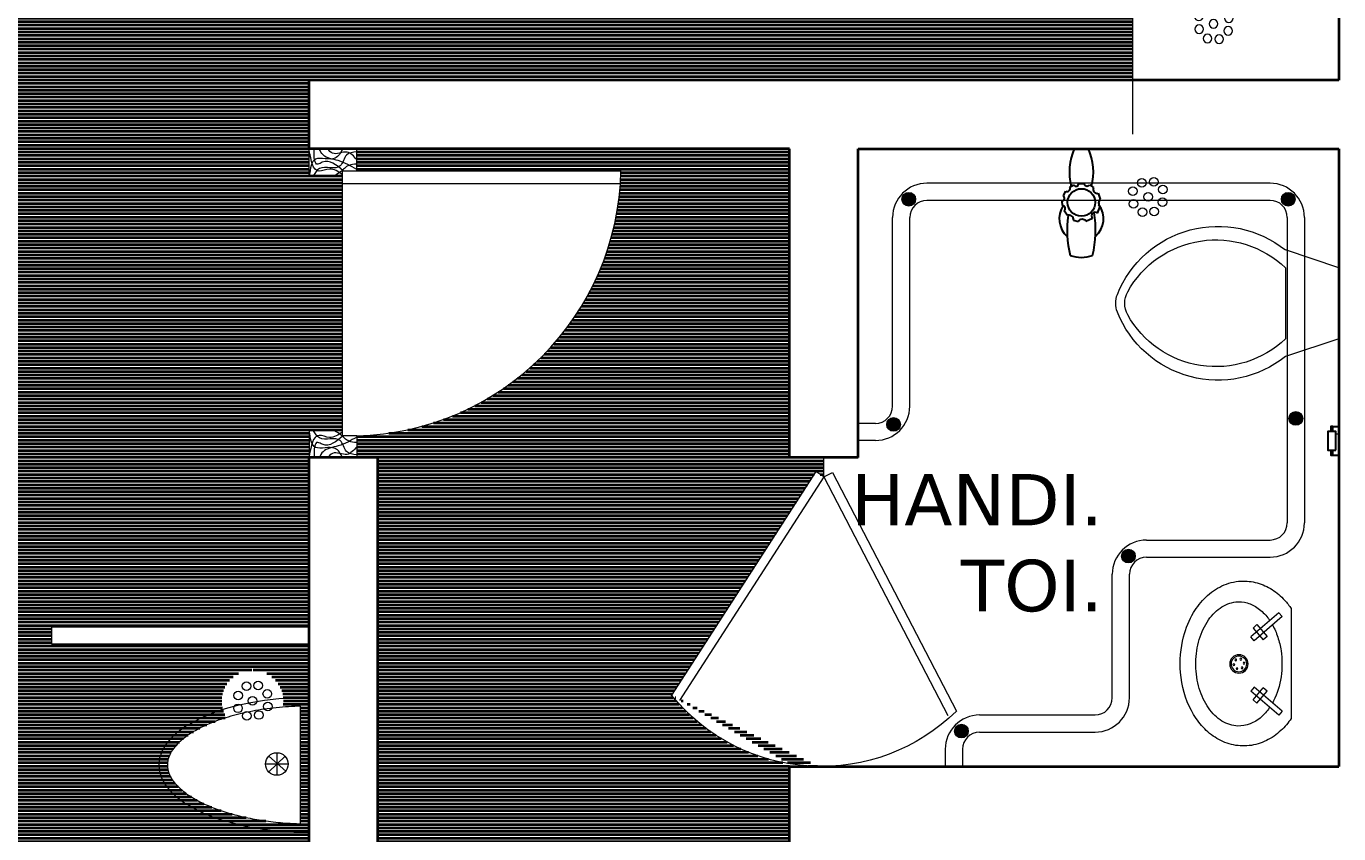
# Model space of a CAD drawing. Header units: millimetres. Extents: x -3092155 to 1661152, y -7085746 to -5505561.
# Drawn here: x -454438 to -450614, y -5521457 to -5519104 of the extents above; entities that cross this region are included whole.
import ezdxf

# ---------------------------------------------------------------- set-up
doc = ezdxf.new("R2010")
doc.units = ezdxf.units.MM
doc.header["$LTSCALE"] = 2
doc.header["$MEASUREMENT"] = 0
for name, color, linetype, lineweight in [('DOOR', 27, 'Continuous', 5), ('FIXTURE', 252, 'Continuous', 0), ('RAILING', 47, 'Continuous', 13), ('SILL', 74, 'Continuous', 20), ('tap', 97, 'Continuous', 25), ('TEXT', 7, 'Continuous', 13), ('WAll', 250, 'Continuous', 35)]:
    doc.layers.add(name, color=color, linetype=linetype, lineweight=lineweight)
doc.layers.add('Layer3', color=36, linetype='Continuous')
doc.layers.add('partation wall', color=7, linetype='Continuous', lineweight=20, true_color=0x525023)
doc.layers.add('ROAD', color=7, linetype='Continuous', lineweight=15, true_color=0x004a6a)
doc.styles.add('style2', font='')
doc.styles.get('style2').set_extended_font_data('Verdana')
pattern_1 = [(0, (0, 0), (0, 10), [])]

# ---------------------------------------------------------------- blocks, each defined once
blk = doc.blocks.new('14')
at = {"layer": 'FIXTURE', "ltscale": 15000}
for centre in [(-38.20844072954995, 36.0154674127698), (-56.98899096832612, 27.93758214637637), (-20.2151071971748, 27.0380796417594), (-64.68213853077668, 9.495943598449239), (-38.12322247237899, 9.495943598449236), (-12.13889834866859, 9.495943598449236), (-56.95706919417716, -7.848507821559906), (-38.20844072954996, -15.28902206820631), (-18.61901848972775, -8.359989639371632)]:
    blk.add_circle(centre, 6.965944811660197, dxfattribs=at)
blk = doc.blocks.new('uri')
at = {"layer": 'FIXTURE', "ltscale": 100}
for p, q in [((1256537.1307927, -5187074), (1256537.1307927, -5186680.5)), ((1256512.1307927, -5187048.670860922), (1256512.1307927, -5186705.829088659)), ((1256466.924981308, -5186851.771267757), (1256419.075018691, -5186897.228732243)), ((1256419.371995392, -5186851.462695507), (1256468.819999245, -5186895.050611645)), ((1256443, -5186841.5), (1256443, -5186907.5)), ((1256476, -5186874.5), (1256410, -5186874.5))]:
    blk.add_line(p, q, dxfattribs=at)
blk.add_circle((1256443, -5186874.5), 33, dxfattribs=at)
blk.add_ellipse((1256537.1307927, -5186877.25), major_axis=(438.1307926999871, 0), ratio=0.4490668158417386, start_param=1.570796326794896, end_param=4.712388980384689, dxfattribs=at)
blk.add_open_spline([(1256512.1307927, -5186705.829088659), (1256509.462153101, -5186705.899346447), (1256506.795076935, -5186705.980872679), (1256479.975900858, -5186706.914725764), (1256455.991932373, -5186708.681622096), (1256409.102708646, -5186714.005878061), (1256386.198023041, -5186717.563336078), (1256342.181324756, -5186726.341856135), (1256321.069873163, -5186731.563185358), (1256281.31122138, -5186743.471866334), (1256262.664729696, -5186750.159842574), (1256232.260891801, -5186763.09801419), (1256219.894129505, -5186769.112861536), (1256197.266261198, -5186781.679519107), (1256187.006121485, -5186788.231664661), (1256170.375013156, -5186800.477788843), (1256163.638129791, -5186806.12196245), (1256151.798513819, -5186817.463990069), (1256146.696875699, -5186823.160748863), (1256138.854606354, -5186833.473922943), (1256135.858309531, -5186838.1068847), (1256130.920994688, -5186847.224871634), (1256128.979053686, -5186851.708605828), (1256126.054501476, -5186860.516795905), (1256125.06976132, -5186864.841208931), (1256123.972146006, -5186873.405928587), (1256123.857725476, -5186877.648505372), (1256124.485584546, -5186886.179589845), (1256125.228819802, -5186890.470789989), (1256127.64288249, -5186899.199593076), (1256129.31593739, -5186903.637769016), (1256133.691382044, -5186912.675002077), (1256136.395070397, -5186917.272925477), (1256142.904475662, -5186926.57059756), (1256146.710279436, -5186931.269125482), (1256155.447312883, -5186940.676396798), (1256160.378143055, -5186945.384476802), (1256171.346839866, -5186954.716451919), (1256177.384308736, -5186959.340124576), (1256190.519562772, -5186968.418661296), (1256197.617081094, -5186972.873509474), (1256216.507194617, -5186983.653492039), (1256228.90347408, -5186989.831669117), (1256255.640543949, -5187001.46181963), (1256269.980843563, -5187006.914166129), (1256300.309873899, -5187016.946060051), (1256316.2983538, -5187021.525842434), (1256349.602049261, -5187029.700617626), (1256366.917082601, -5187033.29573578), (1256402.532542011, -5187039.418544433), (1256420.83279631, -5187041.94629586), (1256458.062845089, -5187045.878456199), (1256476.992462889, -5187047.282891889), (1256501.404067447, -5187048.342714779), (1256506.764269349, -5187048.529536768), (1256512.1307927, -5187048.670860922)], degree=3, knots=[1.629393126829684, 1.629393126829684, 1.629393126829684, 1.629393126829684, 1.648180838332605, 1.648180838332605, 1.818462084621, 1.818462084621, 1.988743330909393, 1.988743330909393, 2.159024577197786, 2.159024577197786, 2.329305823486181, 2.329305823486181, 2.461628538329683, 2.461628538329683, 2.593951253173184, 2.593951253173184, 2.703241405611338, 2.703241405611338, 2.812531558049494, 2.812531558049494, 2.903056276689524, 2.903056276689524, 2.993580995329555, 2.993580995329555, 3.084105713969587, 3.084105713969587, 3.174630432609618, 3.174630432609618, 3.26515515124965, 3.26515515124965, 3.355679869889681, 3.355679869889681, 3.446204588529713, 3.446204588529713, 3.536729307169743, 3.536729307169743, 3.627254025809773, 3.627254025809773, 3.717778744449806, 3.717778744449806, 3.808303463089838, 3.808303463089838, 3.942921364457892, 3.942921364457892, 4.077539265825948, 4.077539265825948, 4.212157167194007, 4.212157167194007, 4.34677506856206, 4.34677506856206, 4.481392969930118, 4.481392969930118, 4.616010871298175, 4.616010871298175, 4.653792164885234, 4.653792164885234, 4.653792164885234, 4.653792164885234], dxfattribs=at)
blk = doc.blocks.new('A$C3DC14F32')
at = {"layer": 'DOOR', "ltscale": 100}
for p, q in [((52.99949478264897, 114.9996921028942), (52.99949478264899, 756.7428243851377)), ((83.99949478264897, 79.99969210289419), (83.99949478264898, 755.4110343496443)), ((-0.0005052173510194, -0.000307897105813), (-0.0005052173510194, 114.9996921028942)), ((52.99949478264897, 114.9996921028942), (-0.0005052173510194, 114.9996921028942)), ((52.99949478264897, 79.99969210289419), (52.99949478264897, 114.9996921028942)), ((696.999494782649, 114.9996921028942), (696.999494782649, 79.99969210289419)), ((696.999494782649, 114.9996921028942), (749.999494782649, 114.9996921028942)), ((749.999494782649, 114.9996921028942), (749.999494782649, -0.000307897105813)), ((52.99949478264897, 79.99969210289419), (696.999494782649, 79.99969210289419)), ((64.99949478264897, -0.0003078980371356), (64.99949478264897, 79.99969210289419)), ((684.9994947826488, 79.99969210289419), (684.9994947826488, -0.0003078980371356)), ((64.99949478264897, -0.0003078980371356), (-0.0005052173510194, -0.000307897105813)), ((684.9994947826488, -0.0003078980371356), (749.9994947826491, -0.0003078980371356))]:
    blk.add_line(p, q, dxfattribs=at)
blk.add_arc((40.31417776597399, 100.008927482144), 656.8563987731303, 1.307716759455737, 88.89342584686472, dxfattribs=at)
for points in [[(49.99949478264897, 114.9996921028942), (28.5, 70), (14.5, 33.5), (-0.0005052173510194, 24)], [(26.49949478264898, 114.9996921028942), (8, 91.5), (10.5, 56), (-0.0005052173510194, 44.5)], [(7.000000000465661, 114.9996921028942), (15, 90.5), (41.5, 75), (48, 24.5), (64.99949478264897, 10)], [(37.00000000046565, 114.9996921028942), (40, 96), (56, 76), (64.99949478264897, 61)], [(742.9989895648323, 114.9996921028942), (734.998989565298, 90.5), (708.4989895652977, 75), (701.998989565298, 24.5), (684.9994947826488, 10)], [(712.9989895648323, 114.9996921028942), (709.998989565298, 96), (693.9989895652977, 76), (684.9994947826488, 61)], [(699.999494782649, 114.9996921028942), (721.4989895652977, 70), (735.498989565298, 33.5), (749.999494782649, 24)], [(723.499494782649, 114.9996921028942), (741.9989895652977, 91.5), (739.498989565298, 56), (749.999494782649, 44.5)], [(52.99949478264897, 82), (32.5, 31.5), (37, 21), (-0.0005052173510194, 12)], [(-0.0005052173510194, 81), (22.5, 62.5), (25, 15), (64.99949478264897, -0.0003078980371356)], [(62, 79.99969210289419), (49, 49), (54, 23.5), (4, -0.000307897105813)], [(749.999494782649, 81), (727.4989895652978, 62.5), (724.9989895652977, 15), (684.9994947826488, -0.0003078980371356)], [(687.9989895652977, 79.99969210289419), (700.9989895652977, 49), (695.9989895652977, 23.5), (745.9989895652977, -0.000307897105813)], [(696.999494782649, 82), (717.4989895652977, 31.5), (712.9989895652977, 21), (749.999494782649, 12)]]:
    blk.add_spline(points, degree=3, dxfattribs=at)
blk = doc.blocks.new('ryr')
at = {"layer": 'tap', "ltscale": 100}
for p, q in [((1982569.018644572, -4956357.754817451), (1982576.059878631, -4956352.883035951)), ((1982583.737675077, -4956350.44548549), (1982590.202268639, -4956350.139865152)), ((1982598.167661398, -4956351.876693387), (1982604.579008114, -4956355.304493397)), ((1982562.6397905, -4956366.830942098), (1982560.619417549, -4956373.748985207)), ((1982610.690104417, -4956361.283024868), (1982614.049456018, -4956367.114631121)), ((1982616.002023037, -4956374.114746697), (1982616.037314679, -4956381.777848398)), ((1982666.278792854, -4956367.768315107), (1982666.287072216, -4956388.375991837)), ((1982561.079463562, -4956384.703346794), (1982565.096674409, -4956394.370811427)), ((1982613.723516514, -4956389.770130052), (1982610.08629866, -4956395.641961147)), ((1982572.831709136, -4956401.424545053), (1982582.244357445, -4956405.415036406)), ((1982601.526662083, -4956402.744159232), (1982592.781080879, -4956405.710433228))]:
    blk.add_line(p, q, dxfattribs=at)
blk.add_circle((1982588.283364309, -4956378.074034302), 20, dxfattribs=at)
for centre, radius, start, end in [((1982564.445824714, -4956380.45154472), 34.64069505713051, 56.55277587514192, 138.7143302402152), ((1982579.446505095, -4956350.239695132), 4.296101661263567, 217.9728670969993, 357.2543869593875), ((1982594.646703805, -4956348.890665844), 4.616654942065941, 195.6991030066236, 319.6996369507292), ((1982556.196415525, -4956378.074034302), 48.00995838109209, 160.1952473060995, 199.8047526939004), ((1982547.685375614, -4956509.021082662), 151.7093994229934, 81.76230417884105, 103.9834318662461), ((1982556.944758322, -4956379.390149402), 6.732447841380619, 307.8898860605086, 56.91974426233791), ((1982563.234411473, -4956360.46920614), 6.389464648687468, 264.6601720458993, 25.13943216500143), ((1982608.779900129, -4956357.123019014), 4.577611728740137, 156.5926791675466, 294.6637864751611), ((1982615.41065981, -4956370.507321732), 3.655574557478431, 111.8614756836552, 279.3096630897456), ((1982633.110303181, -4956440.782698616), 80.1950678442886, 65.5624695641667, 105.3326518006847), ((1982568.619799926, -4956398.275333967), 5.259059769223807, 323.2148265677761, 132.0605413497072), ((1982633.110303181, -4956315.365369986), 80.1950678442886, 254.6673482038987, 294.4375304516508), ((1982616.778405089, -4956386.323464932), 4.605631841286484, 99.25969699666588, 228.4484114278765), ((1982547.685375614, -4956247.126985941), 151.7093994229934, 256.0165681337539, 279.8379305379639), ((1982564.443915571, -4956375.699608197), 34.64069505713051, 221.3317081846367, 306.2699323172791), ((1982587.381802387, -4956410.234905004), 7.044464055513258, 39.96174969293975, 136.8267596166059), ((1982588.283364309, -4956378.074034302), 28, 279.2436243042187, 279.2438643274891), ((1982607.803097933, -4956401.599361283), 6.379985056878329, 69.03030871157539, 190.3369005336596)]:
    blk.add_arc(centre, radius, start, end, dxfattribs=at)
blk = doc.blocks.new('A$C7E617290')
at = {"layer": 'DOOR', "ltscale": 0.1}
for p, q in [((342.8946042056196, 750.4069316708483), (342.8946042056196, 800.1712549729273)), ((320.6997916847468, 761.9130299300887), (-0.0018879845738411, 143.2920609340071)), ((342.8946042051539, 750.4069316699167), (22.1929245358333, 131.7859626733698)), ((342.8946042046882, 750.4069316703827), (716.8215018860063, 170.9839795115404)), ((363.9002756364643, 763.962807431817), (737.8271733187137, 184.539855272509))]:
    blk.add_line(p, q, dxfattribs=at)
at = {"layer": 'ROAD', "ltscale": 0.1}
for q in [(320.6997916833497, 761.9130299305542), (363.9002756359987, 763.9628074308857)]:
    blk.add_line((342.8946042042225, 750.4069316699167), q, dxfattribs=at)
at = {"layer": 'SILL', "ltscale": 0.1}
blk.add_arc((350.1537954197265, 499.4689949974417), 499.4707308533312, 225.4884156420335, 320.9110805028968, dxfattribs=at)
blk = doc.blocks.new('A$C7E2B4B46')
at = {"layer": 'RAILING', "ltscale": 0.1}
h = blk.add_hatch(color=256, dxfattribs=at)
h.set_gradient(color1=(245, 10, 245), color2=(225, 9, 225), one_color=1, tint=0.4600000083446503, name='CYLINDER')
h.paths.add_polyline_path([(166.5758582269773, -146.9669914124533, -1), (126.5758582269773, -146.9669914124533, -1)])
h = blk.add_hatch(color=256, dxfattribs=at)
h.set_gradient(color1=(245, 10, 245), color2=(225, 9, 225), one_color=1, tint=0.4600000083446503, name='CYLINDER')
h.paths.add_polyline_path([(1272.641875411384, -146.966991411522, -1), (1232.641875411384, -146.966991411522, -1)])
h = blk.add_hatch(color=256, dxfattribs=at)
h.set_gradient(color1=(245, 10, 245), color2=(225, 9, 225), one_color=1, tint=0.4600000083446503, name='CYLINDER')
h.paths.add_polyline_path([(122.6418754025362, -803.0330085903406, -1), (82.64187540253623, -803.0330085903406, -1)])
h = blk.add_hatch(color=256, dxfattribs=at)
h.set_gradient(color1=(245, 10, 245), color2=(225, 9, 225), one_color=1, tint=0.4600000083446503, name='CYLINDER')
h.paths.add_polyline_path([(1294.608866819413, -785.4669913798571, -1), (1254.608866819413, -785.4669913798571, -1)])
h = blk.add_hatch(color=256, dxfattribs=at)
h.set_gradient(color1=(245, 10, 245), color2=(225, 9, 225), one_color=1, tint=0.4600000083446503, name='CYLINDER')
h.paths.add_polyline_path([(766.5758582314011, -1186.966991413385, -1), (806.5758582314011, -1186.966991413385, -1)])
h = blk.add_hatch(color=256, dxfattribs=at)
h.set_gradient(color1=(245, 10, 245), color2=(225, 9, 225), one_color=1, tint=0.4600000083446503, name='CYLINDER')
h.paths.add_polyline_path([(319.9525426269975, -1696.966991409659, -1), (279.9525426269974, -1696.966991409659, -1)])
at = {"layer": 'RAILING'}
for p, q in [((1199.608866821974, -100), (199.6088668161537, -100.0000000018626)), ((1199.60886682244, -150), (199.6088668161537, -150.0000000018626)), ((99.60886681382543, -750.0000000009312), (99.60886681615378, -200.0000000018626)), ((149.6088668138254, -750.0000000018626), (149.6088668166194, -199.999792272225)), ((1249.60886682244, -200), (1249.608866818249, -1090.000000000931)), ((1299.608866822207, -200), (1299.608866818482, -1090.000000000931)), ((49.60886681382544, -800.0000000018626), (-0.3911331861745566, -800.0000000018626)), ((49.60886681382544, -850.0000000018626), (-0.3911331861745566, -850.0000000018626)), ((839.6088668201116, -1140.000000002794), (1199.608866818482, -1140.000000000931)), ((839.6088668203447, -1190.000000002794), (1199.608866818947, -1190.000000000931)), ((739.6088668205775, -1600.000000000931), (739.6088668205775, -1240.000000002794)), ((789.6088668205775, -1600.000000000931), (789.6088668205775, -1240.000000002794)), ((352.9846731747966, -1650.000000001863), (689.6088668205775, -1650.000000000931)), ((352.9849393407348, -1700.000000001862), (689.6088668205775, -1700.000000001862)), ((252.9855512164068, -1749.999999998137), (252.9855512164068, -1799.999999998137)), ((302.9855512164068, -1749.999999998137), (302.9855512164068, -1799.999999998137))]:
    blk.add_line(p, q, dxfattribs=at)
for centre in [(146.5758582269773, -146.9669914124533), (1252.641875411384, -146.966991411522), (102.6418754025362, -803.0330085903406), (1274.608866819413, -785.4669913798571), (786.5758582314011, -1186.966991413385), (299.9525426269975, -1696.966991409659)]:
    blk.add_circle(centre, 20, dxfattribs=at)
for centre, radius, start, end in [((199.6088668161537, -200.0000000018626), 100, 90, 180), ((1199.608866822207, -200), 100, 0, 90), ((199.6088668161537, -200.0000000018626), 50, 90, 180), ((1199.60886682244, -200), 50, 0, 90), ((49.60886681382544, -750.0000000018626), 50, 270, 0), ((49.60886681382544, -750.0000000018626), 100, 270, 0), ((1199.608866818482, -1090.000000000931), 100, 270, 0), ((1199.608866818249, -1090.000000000931), 50, 270, 0), ((839.6088668205775, -1240.000000002794), 100, 90, 180), ((839.6088668205775, -1240.000000002794), 50, 90, 180), ((689.6088668205775, -1600.000000000931), 50, 270, 0), ((689.6088668205775, -1600.000000000931), 100, 270, 0), ((352.9855512164068, -1749.999999998137), 100, 90, 180), ((352.9855512164068, -1749.999999998137), 50, 90, 180)]:
    blk.add_arc(centre, radius, start, end, dxfattribs=at)
blk = doc.blocks.new('A$C04A64DAF')
at = {"layer": 'FIXTURE', "ltscale": 200}
for p, q in [((-460.5319485655054, 211.8360090740025), (-460.5319485655054, -211.8360090740025)), ((-425.766160367988, 180.9671429488808), (-412.5776366544887, 196.229942869395)), ((-425.766160367988, 180.9671429488808), (-317.9572460697964, 87.8098958618939)), ((-412.5776366544887, 196.229942869395), (-304.7687223581597, 103.0726957712322)), ((-328.3186448877677, 150.0810386016965), (-367.8842160506174, 104.2926388531923)), ((-367.8842160506174, 104.2926388531923), (-352.6214161301032, 91.104115139693)), ((-313.0558449951932, 136.8925148900598), (-352.6214161301032, 91.104115139693)), ((-328.3186448877677, 150.0810386016965), (-313.0558449951932, 136.8925148900598)), ((-317.9572460697964, 87.8098958618939), (-304.7687223581597, 103.0726957712322)), ((-425.766160367988, -184.0171948280185), (-317.9572460697964, -90.85994772985576)), ((-367.8842160506174, -107.3426907323301), (-352.6214161301032, -94.15416701883078)), ((-313.0558449951932, -139.9425667691976), (-352.6214161301032, -94.15416701883078)), ((-317.9572460697964, -90.85994772985576), (-304.7687223581597, -106.12274765037)), ((-412.5776366544887, -199.2799947373569), (-304.7687223581597, -106.12274765037)), ((-328.3186448877677, -153.1310904808342), (-367.8842160506174, -107.3426907323301)), ((-328.3186448877677, -153.1310904808342), (-313.0558449951932, -139.9425667691976)), ((-425.766160367988, -184.0171948280185), (-412.5776366544887, -199.2799947373569))]:
    blk.add_line(p, q, dxfattribs=at)
for centre, radius in [((-258.6039053900167, -1.525025933980941), 35.30016000000001), ((-258.6039053900167, -1.525025933980941), 30.25728000000001), ((-278.0664160763845, 1.265254357829689), 3.379842646712931), ((-265.9187070978806, 16.72514288127422), 3.379842646712931), ((-246.4561964357272, 13.93486258946359), 3.379842646712931), ((-270.7516143424436, -16.98491446860134), 3.379842646712931), ((-251.2891036560759, -19.77519476041198), 3.379842646712931), ((-239.1413947017863, -4.315306223928928), 3.379842646712931)]:
    blk.add_circle(centre, radius, dxfattribs=at)
for points, knots in [([(-460.5319485655054, -211.8360090721398), (-448.9494688538834, -228.884865347296), (-435.7212605522944, -244.5974247958511), (-404.0515615520998, -274.2143144495785), (-385.1149074947461, -287.5987104084343), (-343.7765635894611, -307.7558858655393), (-321.356839270331, -314.4728584121913), (-275.3930923389271, -319.5993178077042), (-251.9259969489649, -317.9728200696409), (-207.1407153317705, -306.7806122433394), (-185.8648508666083, -297.2785199470818), (-147.2540309419855, -272.3745317421854), (-129.8836887432262, -257.0056834183633), (-99.39202395733444, -222.1667391415685), (-86.24758570734413, -202.6888385806233), (-51.88750106748194, -137.6044459193945), (-37.97444161679596, -87.03409549035132), (-29.73577788937837, 11.30215813219547), (-33.60477533470839, 58.83110884204507), (-53.75147297885269, 136.5859176348894), (-66.53461213689296, 168.1135254465043), (-96.75216129701583, 218.7508922964334), (-112.5730872014537, 239.0827658120543), (-149.2621174929663, 274.1363832429051), (-170.181348814629, 288.8569867312908), (-216.1359223658219, 310.1401520427316), (-241.1911705275997, 316.609092220664), (-287.7506965724752, 319.0814359635115), (-309.0616075759754, 316.6765230745077), (-349.71547192242, 305.356741309166), (-369.0366834392771, 296.4851198438555), (-404.4090592777356, 273.7988841999322), (-420.4833257282152, 260.0056871380657), (-444.1157788289711, 234.2805654518306), (-452.6992982169613, 223.3652958292514), (-460.5319485655054, 211.8360090740025)], [2.343403678038542, 2.343403678038542, 2.343403678038542, 2.343403678038542, 2.563954544575576, 2.563954544575576, 2.813983841499735, 2.813983841499735, 3.064013138423895, 3.064013138423895, 3.314042435348054, 3.314042435348054, 3.564071732272214, 3.564071732272214, 3.814101029196373, 3.814101029196373, 4.064130326120534, 4.064130326120534, 4.592757119412946, 4.592757119412946, 5.068313435529031, 5.068313435529031, 5.420466271563587, 5.420466271563587, 5.695708282082603, 5.695708282082603, 5.970950292601618, 5.970950292601618, 6.246192303120633, 6.246192303120633, 6.474870465049078, 6.474870465049078, 6.703548626977522, 6.703548626977522, 6.932226788905967, 6.932226788905967, 7.081374282730835, 7.081374282730835, 7.081374282730835, 7.081374282730835]), ([(-375.8869515853003, -171.4232152365148), (-366.6750267902389, -184.6450826954096), (-356.3837798079476, -196.3044382091611), (-331.6909925593063, -218.0892817303538), (-316.7766703469679, -227.2934358157217), (-286.1076788930223, -239.1081314384937), (-270.0210343664512, -241.8301489334553), (-233.3445548163727, -240.4324482791126), (-212.4813020071015, -233.8669795226306), (-173.910497858189, -210.0185220893473), (-156.1338314330205, -192.7280159480869), (-126.2640845524147, -149.7605303991586), (-114.1925167283043, -124.1276299525052), (-97.49901069607586, -68.12151208519936), (-92.89312339480966, -37.84399176761508), (-91.87957170512527, 23.10360987484455), (-95.42448917683217, 53.70406027138233), (-110.21797864791, 110.7734551746398), (-121.4342548800632, 137.2895000260323), (-149.7956005921587, 182.2434469033033), (-167.0266669718548, 200.8115583527833), (-204.7494851658121, 227.3293884880841), (-225.3702932139859, 235.3464858941734), (-261.0674576396123, 239.1930093951523), (-276.2173697194084, 237.8868522159755), (-305.5641655223444, 229.4896468892694), (-319.9457808202132, 222.3632724341005), (-346.7881172364578, 202.8597523085773), (-359.3436472741887, 190.4091494865715), (-372.8553262716159, 172.6757339779287), (-375.1405247887597, 169.4990828931331), (-377.3623598208651, 166.2286479454487)], [2.35598536579047, 2.35598536579047, 2.35598536579047, 2.35598536579047, 2.590166380904917, 2.590166380904917, 2.87927577223176, 2.87927577223176, 3.168385163558603, 3.168385163558603, 3.548321705753133, 3.548321705753133, 3.928258247947663, 3.928258247947663, 4.308194790142194, 4.308194790142194, 4.688131332336723, 4.688131332336723, 5.068067874531253, 5.068067874531253, 5.448004416725784, 5.448004416725784, 5.827940958920312, 5.827940958920312, 6.207877501114843, 6.207877501114843, 6.479980230269067, 6.479980230269067, 6.752082959423291, 6.752082959423291, 7.024185688577513, 7.024185688577513, 7.081374282730835, 7.081374282730835, 7.081374282730835, 7.081374282730835]), ([(-387.9655827051029, 149.0472005531191), (-396.0551729043946, 134.6010560654103), (-402.9910930832849, 118.7620314061641), (-414.1238955436274, 85.2674552667886), (-418.3309456286951, 67.5478286985308), (-426.0768619431182, 16.21232972852886), (-426.1187672158703, -18.43305854313075), (-416.2698291828855, -84.79625846445562), (-406.405096472241, -116.4032563269138), (-391.0098124695942, -146.5358686652034), (-389.5086897378787, -149.3416187018156), (-387.9655827051029, -152.0972524173558)], [0.8939572373925269, 0.8939572373925269, 0.8939572373925269, 0.8939572373925269, 1.125800864461496, 1.125800864461496, 1.357644491530466, 1.357644491530466, 1.78052763988947, 1.78052763988947, 2.203410788248473, 2.203410788248473, 2.247635416197266, 2.247635416197266, 2.247635416197266, 2.247635416197266])]:
    blk.add_open_spline(points, degree=3, knots=knots, dxfattribs=at)
blk = doc.blocks.new('A$C74827424')
at = {"layer": 'Layer3'}
for p, q in [((0, 0.4020045388460858), (0, 1.095959377504186)), ((2.923084642738103, 0.4020045388460858), (2.923084642738103, 1.095959377504186))]:
    blk.add_line(p, q, dxfattribs=at)
for points in [[(0.5127460059302394, 0.2965333125903271), (0, 0.2965333125903271), (0, 0.5074757651018444), (0.5127460059302394, 0.5074757651018444)], [(2.40942830214044, 0.5074757651018444), (2.923084642738103, 0.5074757651018444), (2.923084642738103, 0.2965333125903271), (2.40942830214044, 0.2965333125903271)]]:
    blk.add_lwpolyline(points, dxfattribs=at)
blk.add_lwpolyline([(0.5127460059302394, 0.8087159556744155), (2.40942830214044, 0.8087159556744155), (2.40942830214044, 0), (0.5127460059302394, 0)], close=True, dxfattribs=at)
blk = doc.blocks.new('A$C7AA60F0C')
at = {"layer": 'FIXTURE', "ltscale": 100}
for p, q in [((402.5341978829819, 285.1434079566971), (246.9926524024923, 336.990589783527)), ((246.9926524024923, 285.1434079566971), (246.9926524024923, 77.75468066427857)), ((402.5341978829819, 285.1434079566971), (402.5341978829819, 77.75468066427857)), ((402.5341978829819, 77.75468066427857), (246.9926524024923, 25.90749883744866)), ((394.2912111144979, -198.7844658037647), (402.5341978829819, -198.7844658037647))]:
    blk.add_line(p, q, dxfattribs=at)
at = {"layer": 'FIXTURE', "ltscale": 100, "extrusion": (0, 0, -1)}
for centre, major_axis, ratio, start_param, end_param in [((50.47961367783137, 90.2109677279368), (223.0674869543888, -223.067486954389), 0.9999999999999294, 2.735616402045641, 4.599478506228069), ((44.33793662604876, 72.57279665116221), (207.6724455142747, -207.6724455142747), 0.9999999999999408, 2.862371336515054, 4.688514484834191), ((-178.3362244504969, 181.4495819890871), (48.88199315997594, -48.88199315997594), 0.9999999999993436, 1.976769601960749, 2.735616402046388), ((50.47900049504825, 272.6887410664931), (223.0672269008382, 223.0672269008381), 0.999999999999679, 1.683703590402687, 3.547565928755599), ((44.33733193692751, 290.3270264798775), (207.6723155693679, -207.6723155693679), 0.9999999999999388, 0.0238713122327279, 1.850013566352764)]:
    blk.add_ellipse(centre, major_axis=major_axis, ratio=ratio, start_param=start_param, end_param=end_param, dxfattribs=at)
at = {"layer": 'FIXTURE', "ltscale": 100, "extrusion": (0, 0, -0.9999999999999999)}
blk.add_ellipse((-152.0664086777251, 181.4495556959882), major_axis=(48.88199315994119, 48.88199315994117), ratio=0.9999999999991935, start_param=3.420809893147452, end_param=4.433167663309546, dxfattribs=at)
at = {"layer": 'FIXTURE', "ltscale": 100, "xscale": -28.69686868808184, "yscale": 28.69686868808184, "zscale": 28.69686868808184, "rotation": 270}
blk.add_blockref('A$C74827424', (371.0835955303628, -261.6333825876936), dxfattribs=at)

msp = doc.modelspace()

# ---------------------------------------------------------------- hatches: boundary and pattern name
at = {"layer": 'WAll', "ltscale": 100, "true_color": 0xf8dfe3, "transparency": 33554585}
h = msp.add_hatch(dxfattribs=at)
h.set_pattern_fill('_USER', color=254, scale=10, pattern_type=0)
h.set_pattern_definition(pattern_1)
edge = h.paths.add_edge_path()
edge.add_line((-451213.5517547432, -5516392.470328278), (-451888.551754746, -5516392.470328277))
edge.add_line((-451888.551754746, -5516392.470328277), (-452538.5517547451, -5516392.470328277))
edge.add_line((-452538.5517547451, -5516392.470328277), (-452538.5517547451, -5515408.241675545))
edge.add_ellipse((-452592.2759745941, -5514809.440035895), major_axis=(-214.5024075598388, 561.305066925244), ratio=0.9999999999994932, start_angle=164.5469100074686, end_angle=243.1844902907699, ccw=False)
edge.add_line((-452538.5319437776, -5515408.238048099), (-452534.5654156642, -5514811.219876856))
edge.add_line((-452534.5654156642, -5514811.219876856), (-452538.551754746, -5514811.219876856))
edge.add_line((-452538.551754746, -5514811.219876856), (-453438.551754746, -5514811.219876856))
edge.add_line((-453438.551754746, -5514811.219876856), (-454038.5517547451, -5514811.219876852))
edge.add_line((-454038.5517547451, -5514811.219876852), (-455113.5517547511, -5514811.219876857))
edge.add_line((-455113.5517547511, -5514811.219876857), (-455263.5517547511, -5514811.219876857))
edge.add_line((-455263.5517547511, -5514811.219876857), (-455263.5517547511, -5515467.469989684))
edge.add_line((-455263.5517547511, -5515467.469989684), (-455262.8307561762, -5515467.469996019))
edge.add_spline(control_points=[(-455270.0323740368, -5515502.161431476), (-455267.2238823939, -5515493.321050787), (-455265.3845413607, -5515482.395772873), (-455263.5452003276, -5515471.47049496)], knot_values=[90.3184511734665, 90.3184511734665, 90.3184511734665, 90.3184511734665, 114.8480644490307, 114.8480644490307, 114.8480644490307, 114.8480644490307], degree=3, periodic=0)
edge.add_line((-455263.5452003266, -5515471.470494955), (-455263.5457362741, -5515532.469989739))
edge.add_line((-455263.5457362741, -5515532.469989739), (-455343.5457362719, -5515532.469286852))
edge.add_line((-455343.5457362719, -5515532.469286852), (-455343.5511836522, -5516152.469286828))
edge.add_line((-455343.5511836522, -5516152.469286828), (-455263.5511836543, -5516152.469989716))
edge.add_line((-455263.5511836543, -5516152.469989716), (-455263.5517547516, -5516217.469989713))
edge.add_line((-455263.5517547516, -5516217.469989713), (-455263.5517547523, -5516417.469989711))
edge.add_line((-455263.5517547523, -5516417.469989711), (-455263.5511836534, -5516482.469989712))
edge.add_line((-455263.5511836534, -5516482.469989712), (-455343.5511836513, -5516482.4706926))
edge.add_line((-455343.5511836513, -5516482.4706926), (-455343.545736271, -5517102.470692577))
edge.add_line((-455343.545736271, -5517102.470692577), (-455263.5457362732, -5517102.469989689))
edge.add_line((-455263.5457362732, -5517102.469989689), (-455263.5451651769, -5517167.469989686))
edge.add_line((-455263.5451651769, -5517167.469989686), (-455263.5517547511, -5518479.970215395))
edge.add_line((-455263.5517547511, -5518479.970215395), (-455262.8307561744, -5518479.97022173))
edge.add_spline(control_points=[(-455270.0323740349, -5518514.661657186), (-455267.223882392, -5518505.821276499), (-455265.3845413589, -5518494.895998584), (-455263.5452003257, -5518483.97072067)], knot_values=[90.3184511734665, 90.3184511734665, 90.3184511734665, 90.3184511734665, 114.8480644490307, 114.8480644490307, 114.8480644490307, 114.8480644490307], degree=3, periodic=0)
edge.add_line((-455263.5452003247, -5518483.970720666), (-455263.5457362722, -5518544.97021545))
edge.add_line((-455263.5457362722, -5518544.97021545), (-455343.5457362701, -5518544.969512562))
edge.add_line((-455343.5457362701, -5518544.969512562), (-455343.5511836503, -5519164.969512539))
edge.add_line((-455343.5511836503, -5519164.969512539), (-455263.5511836525, -5519164.970215427))
edge.add_line((-455263.5511836525, -5519164.970215427), (-455263.5517547497, -5519229.970215424))
edge.add_line((-455263.5517547497, -5519229.970215424), (-455263.5517547511, -5519429.970215419))
edge.add_line((-455263.5517547511, -5519429.970215419), (-455263.5511836525, -5519494.97021542))
edge.add_line((-455263.5511836525, -5519494.97021542), (-455343.5511836503, -5519494.970918308))
edge.add_line((-455343.5511836503, -5519494.970918308), (-455343.5457362701, -5520114.970918285))
edge.add_line((-455343.5457362701, -5520114.970918285), (-455263.5457362722, -5520114.970215397))
edge.add_line((-455263.5457362722, -5520114.970215397), (-455263.5451651759, -5520179.970215394))
edge.add_line((-455263.5451651759, -5520179.970215394), (-455263.5517547511, -5520936.220328277))
edge.add_line((-455263.5517547511, -5520936.220328277), (-456613.5517547523, -5520936.220328277))
edge.add_line((-456613.5517547523, -5520936.220328277), (-456613.5517547523, -5521136.220328277))
edge.add_line((-456613.5517547523, -5521136.220328277), (-456613.5517547523, -5521573.670328274))
edge.add_line((-456613.5517547523, -5521573.670328274), (-455938.5517547483, -5521573.670328274))
edge.add_line((-455938.5517547483, -5521573.670328274), (-455938.5517547483, -5521623.670328274))
edge.add_line((-455938.5517547483, -5521623.670328274), (-456613.5517547523, -5521623.670328274))
edge.add_line((-456613.5517547523, -5521623.670328274), (-456613.5517547523, -5521752.605965219))
edge.add_ellipse((-456613.5517547402, -5521949.355965219), major_axis=(438.130792699987, 8.515083419788391e-11), ratio=0.4490668158417386, start_angle=269.999999999995, end_angle=449.999999999995, ccw=False)
edge.add_line((-456613.5517547523, -5522146.10596522), (-456613.5517547523, -5522323.670328273))
edge.add_line((-456613.5517547523, -5522323.670328273), (-455938.5517547483, -5522323.670328273))
edge.add_line((-455938.5517547483, -5522323.670328273), (-455938.5517547483, -5522373.670328273))
edge.add_line((-455938.5517547483, -5522373.670328273), (-456613.5517547523, -5522373.670328273))
edge.add_line((-456613.5517547523, -5522373.670328273), (-456613.5517547523, -5522606.384058201))
edge.add_ellipse((-456613.5517547409, -5522803.134058201), major_axis=(-438.130792699987, 8.515083419788391e-11), ratio=0.4490668158417386, start_angle=90.00000000000489, end_angle=270.000000000005, ccw=False)
edge.add_line((-456613.5517547523, -5522999.884058201), (-456613.5517547523, -5523073.670328275))
edge.add_line((-456613.5517547523, -5523073.670328275), (-455938.5517547483, -5523073.670328275))
edge.add_line((-455938.5517547483, -5523073.670328275), (-455938.5517547483, -5523123.670328274))
edge.add_line((-455938.5517547483, -5523123.670328274), (-456613.5517547523, -5523123.670328274))
edge.add_line((-456613.5517547523, -5523123.670328274), (-456613.5517547523, -5523174.419627686))
edge.add_ellipse((-456604.0607911001, -5523371.542511092), major_axis=(-438.130792699987, 8.515083419788391e-11), ratio=0.4490668158417386, start_angle=90.00000000000497, end_angle=270.000000000005)
edge.add_line((-456613.9400910932, -5523568.680651555), (-456613.9400910932, -5523761.218916334))
edge.add_line((-456613.9400910932, -5523761.218916334), (-453613.5517547474, -5523761.218916331))
edge.add_line((-453613.5517547474, -5523761.218916331), (-453613.5517043913, -5523637.282243518))
edge.add_ellipse((-453613.5517547433, -5523440.53224154), major_axis=(-438.130792699987, 8.515083419788391e-11), ratio=0.4490668158417386, start_angle=-89.99999999999501, end_angle=90.00000000000497)
edge.add_line((-453613.5515445101, -5523243.78223328), (-453613.5515084253, -5523154.970328272))
edge.add_line((-453613.5515084253, -5523154.970328272), (-454363.551754746, -5523154.970328272))
edge.add_line((-454363.551754746, -5523154.970328272), (-454363.5517547474, -5523104.970328273))
edge.add_line((-454363.5517547474, -5523104.970328273), (-453613.55148811, -5523104.970328273))
edge.add_line((-453613.55148811, -5523104.970328273), (-453613.55141872, -5522934.18732882))
edge.add_ellipse((-453613.551754744, -5522737.437315619), major_axis=(438.130792699987, 8.515083419788391e-11), ratio=0.4490668158417386, start_angle=89.999999999995, end_angle=269.999999999995, ccw=False)
edge.add_line((-453613.5512588388, -5522540.687296135), (-453613.5512036962, -5522404.970328274))
edge.add_line((-453613.5512036962, -5522404.970328274), (-454363.551754746, -5522404.970328274))
edge.add_line((-454363.551754746, -5522404.970328274), (-454363.551754746, -5522354.970328274))
edge.add_line((-454363.551754746, -5522354.970328274), (-453613.5511833809, -5522354.970328274))
edge.add_line((-453613.5511833809, -5522354.970328274), (-453613.5510985182, -5522146.105991001))
edge.add_ellipse((-453613.5517547433, -5521949.355965219), major_axis=(-438.130792699987, 8.515083419788391e-11), ratio=0.4490668158417386, start_angle=-89.99999999999501, end_angle=90.00000000000497)
edge.add_line((-453613.5509386371, -5521752.605933156), (-453613.5508989671, -5521654.970328272))
edge.add_line((-453613.5508989671, -5521654.970328272), (-454363.551754746, -5521654.970328272))
edge.add_line((-454363.551754746, -5521654.970328272), (-454363.551754746, -5521604.970328272))
edge.add_line((-454363.551754746, -5521604.970328272), (-453613.5508786519, -5521604.970328272))
edge.add_line((-453613.5508786519, -5521604.970328272), (-453613.5505942381, -5520904.970328273))
edge.add_line((-453613.5505942381, -5520904.970328273), (-454363.551754746, -5520904.970328273))
edge.add_line((-454363.551754746, -5520904.970328273), (-454363.551754746, -5520854.970328273))
edge.add_line((-454363.551754746, -5520854.970328273), (-453613.5505739228, -5520854.970328273))
edge.add_line((-453613.5505739228, -5520854.970328273), (-453613.5503722275, -5520358.557293562))
edge.add_spline(control_points=[(-453605.3838760343, -5520319.589805946), (-453608.7540660057, -5520330.198262772), (-453610.9612752454, -5520343.308596268), (-453613.1684844851, -5520356.418929765)], knot_values=[90.31845117357966, 90.31845117357966, 90.31845117357966, 90.31845117357966, 114.8480644490307, 114.8480644490307, 114.8480644490307, 114.8480644490307], degree=3, periodic=0)
edge.add_line((-453613.1684844862, -5520356.418929771), (-453613.1678413493, -5520283.219536032))
edge.add_line((-453613.1678413493, -5520283.219536032), (-453517.1678413555, -5520283.220379497))
edge.add_line((-453517.1678413555, -5520283.220379497), (-453517.1613044993, -5519539.220379554))
edge.add_line((-453517.1613044993, -5519539.220379554), (-453613.161304493, -5519539.219536088))
edge.add_line((-453613.161304493, -5519539.219536088), (-453613.1606191763, -5519461.219536094))
edge.add_line((-453613.1606191763, -5519461.219536094), (-453614.0179086343, -5519461.219536094))
edge.add_spline(control_points=[(-453613.1606613549, -5519466.020142355), (-453610.9536824928, -5519479.130514636), (-453608.7467036308, -5519492.240886916), (-453605.3767000738, -5519502.849402962)], knot_values=[90.31845117338801, 90.31845117338801, 90.31845117338801, 90.31845117338801, 114.8480644490307, 114.8480644490307, 114.8480644490307, 114.8480644490307], degree=3, periodic=0)
edge.add_line((-453613.551754746, -5519463.830009558), (-453613.5517547474, -5519261.219536096))
edge.add_line((-453613.5517547474, -5519261.219536096), (-451213.551754745, -5519261.219536097))
edge.add_line((-451213.551754745, -5519261.219536097), (-451213.5517547432, -5516392.470328278))
edge = h.paths.add_edge_path(flags=16)
edge.add_arc((-453778.5466104671, -5521069.969386831), 90, -11.731870557288573, 0, ccw=False)
edge.add_spline(control_points=[(-453690.4267231137, -5521088.26926259), (-453675.9208026839, -5521087.076476623), (-453661.2682287418, -5521086.220419096), (-453643.8874705089, -5521085.615215019), (-453641.2203943431, -5521085.533688787), (-453638.551754744, -5521085.463431)], knot_values=[1.629393126829684, 1.629393126829684, 1.629393126829684, 1.629393126829684, 1.733135721077058, 1.733135721077058, 1.751923432579979, 1.751923432579979, 1.751923432579979, 1.751923432579979], degree=3, periodic=0)
edge.add_line((-453638.551754744, -5521085.463431), (-453638.551754744, -5521428.305203263))
edge.add_spline(control_points=[(-453638.551754744, -5521428.305203263), (-453643.9182780948, -5521428.163879109), (-453649.2784799971, -5521427.97705712), (-453673.690084555, -5521426.91723423), (-453692.619702355, -5521425.512798539), (-453729.8497511339, -5521421.580638201), (-453748.150005433, -5521419.052886774), (-453783.765464843, -5521412.930078121), (-453801.0804981831, -5521409.334959967), (-453834.3841936439, -5521401.160184775), (-453850.372673545, -5521396.580402392), (-453880.7017038811, -5521386.54850847), (-453895.0420034949, -5521381.096161971), (-453921.7790733641, -5521369.466011458), (-453934.1753528269, -5521363.28783438), (-453953.0654663499, -5521352.507851815), (-453960.162984672, -5521348.053003637), (-453973.2982387082, -5521338.974466917), (-453979.3357075781, -5521334.350794259), (-453990.3044043891, -5521325.018819143), (-453995.2352345611, -5521320.310739139), (-454003.9722680082, -5521310.903467823), (-454007.7780717821, -5521306.204939901), (-454014.2874770469, -5521296.907267817), (-454016.9911654, -5521292.309344417), (-454021.3666100539, -5521283.272111357), (-454023.0396649539, -5521278.833935417), (-454025.4537276421, -5521270.105132329), (-454026.1969628981, -5521265.813932186), (-454026.8248219681, -5521257.282847713), (-454026.7104014382, -5521253.040270927), (-454025.612786124, -5521244.475551272), (-454024.628045968, -5521240.151138246), (-454021.7034937581, -5521231.342948169), (-454019.761552756, -5521226.859213974), (-454014.8242379131, -5521217.741227041), (-454011.8279410899, -5521213.108265284), (-454003.9856717449, -5521202.795091203), (-453998.884033625, -5521197.09833241), (-453987.044417653, -5521185.756304791), (-453980.3075342881, -5521180.112131184), (-453963.676425959, -5521167.866007002), (-453953.4162862462, -5521161.313861447), (-453930.7884179391, -5521148.747203877), (-453918.421655643, -5521142.732356531), (-453889.3964081294, -5521130.380835817), (-453872.366323625, -5521124.187859098), (-453854.273315608, -5521118.605444735)], knot_values=[2.172745440715508, 2.172745440715508, 2.172745440715508, 2.172745440715508, 2.210526734302566, 2.210526734302566, 2.345144635670623, 2.345144635670623, 2.479762537038681, 2.479762537038681, 2.614380438406735, 2.614380438406735, 2.748998339774793, 2.748998339774793, 2.883616241142849, 2.883616241142849, 3.018234142510903, 3.018234142510903, 3.108758861150935, 3.108758861150935, 3.199283579790968, 3.199283579790968, 3.289808298430998, 3.289808298430998, 3.380333017071028, 3.380333017071028, 3.47085773571106, 3.47085773571106, 3.561382454351091, 3.561382454351091, 3.651907172991123, 3.651907172991123, 3.742431891631154, 3.742431891631154, 3.832956610271186, 3.832956610271186, 3.923481328911217, 3.923481328911217, 4.014006047551247, 4.014006047551247, 4.123296199989403, 4.123296199989403, 4.232586352427557, 4.232586352427557, 4.364909067271058, 4.364909067271058, 4.49723178211456, 4.49723178211456, 4.653792164885234, 4.653792164885234, 4.653792164885234, 4.653792164885234], degree=3, periodic=0)
edge.add_arc((-453778.5466104671, -5521069.969386831), 90, 180, 212.7109165415919, ccw=False)
edge.add_arc((-453778.5466104671, -5521069.969386831), 90, 0, 180, ccw=False)
h.paths.add_polyline_path([(-453701.4037533243, -5521069.969386831, -1), (-453855.68946761, -5521069.969386831, -1)], flags=0)
h.paths.add_polyline_path([(-453749.3420432089, -5521025.326083656, -1.362242560660526), (-453783.4774609104, -5521026.660839181, -1.031348800654488), (-453808.5309836502, -5521027.434300624, -1.362242560660526), (-453774.3955659486, -5521026.099545099, -1.031348800654488)], flags=0)
h.paths.add_polyline_path([(-453807.8034589118, -5521054.366620097, -1), (-453832.8808602337, -5521054.366620097, -1)], flags=0)
h.paths.add_polyline_path([(-453723.086448128, -5521049.908724577, -1), (-453748.16384945, -5521049.908724577, -1)], flags=0)
h.paths.add_polyline_path([(-453766.0615568682, -5521070.113092654, -1), (-453791.1389581902, -5521070.113092654, -1)], flags=0)
h.paths.add_polyline_path([(-453721.2873290016, -5521086.664102072, -1), (-453746.3647303235, -5521086.664102072, -1)], flags=0)
h.paths.add_polyline_path([(-453808.4508865005, -5521091.762787933, -0.3206569702544718), (-453804.504255357, -5521105.801638082, -1.290558377308122), (-453772.7963271182, -5521112.284391875, -1.037790150873015), (-453747.7533990436, -5521111.355246541, -1.385290157505288), (-453782.4538235269, -5521113.002006602, -1.037790150873015), (-453807.4967516015, -5521113.931151936, -0.3206569702544718), (-453811.443382745, -5521099.892301787, -0.6974955149400841), (-453833.5282878224, -5521091.762787933, -1)], flags=0)
h.paths.add_polyline_path([(-453674.682547444, -5521254.134342341, -1), (-453740.682547444, -5521254.134342341, -1)], flags=0)
h.paths.add_polyline_path([(-453707.682547444, -5521251.924885347), (-453705.1760445496, -5521254.134342341), (-453707.682547444, -5521254.134342341)], flags=0)
edge = h.paths.add_edge_path(flags=16)
edge.add_arc((-456448.9053287394, -5521101.185081465), 90.00000000000001, -49.8409001360518, 0, ccw=False)
edge.add_spline(control_points=[(-456390.8632223145, -5521169.968174459), (-456386.3890950479, -5521171.202314312), (-456381.9706791625, -5521172.472745046), (-456357.7321834209, -5521179.732762682), (-456339.0856917369, -5521186.420738922), (-456308.6818538419, -5521199.358910538), (-456296.3150915458, -5521205.373757885), (-456273.6872232388, -5521217.940415455), (-456263.4270835259, -5521224.49256101), (-456246.7959751968, -5521236.738685192), (-456240.0590918319, -5521242.382858799), (-456228.2194758599, -5521253.724886417), (-456223.11783774, -5521259.421645211), (-456215.275568395, -5521269.734819291), (-456212.2792715718, -5521274.367781049), (-456207.341956729, -5521283.485767982), (-456205.4000157268, -5521287.969502176), (-456202.4754635169, -5521296.777692254), (-456201.4907233609, -5521301.102105279), (-456200.3931080467, -5521309.666824935), (-456200.2786875168, -5521313.90940172), (-456200.9065465868, -5521322.440486194), (-456201.6497818428, -5521326.731686337), (-456204.063844531, -5521335.460489425), (-456205.736899431, -5521339.898665365), (-456210.1123440849, -5521348.935898425), (-456212.816032438, -5521353.533821825), (-456219.3254377028, -5521362.831493909), (-456223.1312414767, -5521367.53002183), (-456231.8682749238, -5521376.937293147), (-456236.7991050958, -5521381.645373151), (-456247.7678019068, -5521390.977348267), (-456253.8052707767, -5521395.601020925), (-456266.9405248129, -5521404.679557645), (-456274.038043135, -5521409.134405822), (-456292.928156658, -5521419.914388387), (-456305.3244361208, -5521426.092565466), (-456332.06150599, -5521437.722715979), (-456346.4018056038, -5521443.175062478), (-456376.7308359399, -5521453.2069564), (-456392.719315841, -5521457.786738782), (-456426.0230113018, -5521465.961513975), (-456443.3380446419, -5521469.556632129), (-456478.9535040519, -5521475.679440781), (-456497.253758351, -5521478.207192209), (-456534.4838071299, -5521482.139352547), (-456553.41342493, -5521483.543788237), (-456577.8250294878, -5521484.603611127), (-456583.1852313901, -5521484.790433116), (-456588.5517547409, -5521484.93175727)], knot_values=[2.121685037672242, 2.121685037672242, 2.121685037672242, 2.121685037672242, 2.159024577197786, 2.159024577197786, 2.329305823486181, 2.329305823486181, 2.461628538329683, 2.461628538329683, 2.593951253173184, 2.593951253173184, 2.703241405611338, 2.703241405611338, 2.812531558049494, 2.812531558049494, 2.903056276689524, 2.903056276689524, 2.993580995329555, 2.993580995329555, 3.084105713969587, 3.084105713969587, 3.174630432609618, 3.174630432609618, 3.26515515124965, 3.26515515124965, 3.355679869889681, 3.355679869889681, 3.446204588529713, 3.446204588529713, 3.536729307169743, 3.536729307169743, 3.627254025809773, 3.627254025809773, 3.717778744449806, 3.717778744449806, 3.808303463089838, 3.808303463089838, 3.942921364457892, 3.942921364457892, 4.077539265825948, 4.077539265825948, 4.212157167194007, 4.212157167194007, 4.34677506856206, 4.34677506856206, 4.481392969930118, 4.481392969930118, 4.616010871298175, 4.616010871298175, 4.653792164885234, 4.653792164885234, 4.653792164885234, 4.653792164885234], degree=3, periodic=0)
edge.add_line((-456588.5517547409, -5521484.93175727), (-456588.5517547409, -5521142.089985007))
edge.add_spline(control_points=[(-456588.5517547409, -5521142.089985007), (-456585.8831151418, -5521142.160242795), (-456583.216038976, -5521142.241769027), (-456562.5915246239, -5521142.959921826), (-456544.7261140795, -5521144.097125347), (-456527.1065435591, -5521145.733594356)], knot_values=[1.629393126829684, 1.629393126829684, 1.629393126829684, 1.629393126829684, 1.648180838332605, 1.648180838332605, 1.774791159278369, 1.774791159278369, 1.774791159278369, 1.774791159278369], degree=3, periodic=0)
edge.add_arc((-456448.9053287394, -5521101.185081465), 90.00000000000001, 180, 209.6686607694977, ccw=False)
edge.add_arc((-456448.9053287394, -5521101.185081465), 90, 0, 180, ccw=False)
h.paths.add_polyline_path([(-456371.7624715966, -5521101.185081465, -1), (-456526.0481858823, -5521101.185081465, -1)], flags=0)
h.paths.add_polyline_path([(-456419.7007614821, -5521056.541778291, -1.36224256066053), (-456453.8361791837, -5521057.876533816, -1.03134880065479), (-456478.8897019234, -5521058.649995258, -1.362242560660512), (-456444.7542842219, -5521057.315239733, -1.031348800654185)], flags=0)
h.paths.add_polyline_path([(-456393.4451664013, -5521081.124419211, -1), (-456418.5225677232, -5521081.124419211, -1)], flags=0)
h.paths.add_polyline_path([(-456391.6460472748, -5521117.879796706, -1), (-456416.7234485968, -5521117.879796706, -1)], flags=0)
h.paths.add_polyline_path([(-456436.4202751414, -5521101.328787289, -1), (-456461.4976764634, -5521101.328787289, -1)], flags=0)
h.paths.add_polyline_path([(-456478.162177185, -5521085.582314732, -1), (-456503.239578507, -5521085.582314732, -1)], flags=0)
h.paths.add_polyline_path([(-456418.1121173168, -5521142.570941175, -1.385290157505288), (-456452.8125418001, -5521144.217701236, -1.037790150873142), (-456477.8554698747, -5521145.14684657, -0.3206569702544725), (-456481.8021010183, -5521131.107996421, -0.6974955149401139), (-456503.8870060957, -5521122.978482567, -1), (-456478.8096047737, -5521122.978482567, -0.3206569702544725), (-456474.8629736302, -5521137.017332716, -1.290558377308123), (-456443.1550453915, -5521143.50008651, -1.037790150872635)], flags=0)
h.paths.add_polyline_path([(-456486.4209620409, -5521310.760896348, -1), (-456552.4209620409, -5521310.760896348, -1)], flags=0)
h.paths.add_polyline_path([(-456519.4209620409, -5521308.551439354), (-456519.4209620409, -5521310.760896348), (-456521.9274649353, -5521310.760896348)], flags=0)
h = msp.add_hatch(dxfattribs=at)
h.set_pattern_fill('_USER', color=254, scale=10, pattern_type=0)
h.set_pattern_definition(pattern_1)
edge = h.paths.add_edge_path()
edge.add_line((-452113.5517547067, -5520361.219536096), (-452213.5517547474, -5520361.219536096))
edge.add_line((-452213.5517547474, -5520361.219536096), (-452213.5517547474, -5519461.219536094))
edge.add_line((-452213.5517547474, -5519461.219536094), (-453475.1606191763, -5519461.219536094))
edge.add_line((-453475.1606191763, -5519461.219536094), (-453475.1611779827, -5519524.820748571))
edge.add_line((-453475.1611779827, -5519524.820748571), (-452705.0694193034, -5519524.827514673))
edge.add_arc((-453493.149961781, -5519509.5982101), 788.2276784975629, 271.3072133531821, 358.89292244055457, ccw=False)
edge.add_line((-453475.1679678786, -5520297.620748512), (-453475.1685266637, -5520361.21953267))
edge.add_line((-453475.1685266637, -5520361.21953267), (-453413.5503733092, -5520361.21953267))
edge.add_line((-453413.5503733092, -5520361.21953267), (-453413.551754746, -5523961.219876864))
edge.add_line((-453413.551754746, -5523961.219876864), (-452213.5517547474, -5523961.218916335))
edge.add_line((-452213.5517547474, -5523961.218916335), (-452213.5517547474, -5521253.540535733))
edge.add_ellipse((-452121.717084374, -5520699.457366083), major_axis=(0.2626767612012107, 561.8177855102346), ratio=0.999999999587426, start_angle=129.1157080202424, end_angle=179.2201462124667, ccw=False)
edge.add_line((-452557.7823209011, -5521053.697965746), (-452137.1794877501, -5520401.947752315))
edge.add_line((-452137.1794877501, -5520401.947752315), (-452113.5517547067, -5520417.19575878))
edge.add_line((-452113.5517547067, -5520417.19575878), (-452113.5517547067, -5520361.219536096))

# ---------------------------------------------------------------- linework, layer by layer
at = {"layer": 'partation wall', "ltscale": 100}
for p, q in [((-451213.5517547451, -5519418.449473947), (-451213.5517547432, -5516392.470328281)), ((-454363.551754746, -5520904.970328273), (-454363.551754746, -5520854.970328273)), ((-453613.551754746, -5520854.970328273), (-454363.551754746, -5520854.970328273)), ((-453613.551754746, -5520904.970328273), (-454363.551754746, -5520904.970328273))]:
    msp.add_line(p, q, dxfattribs=at)
at = {"layer": 'WAll', "ltscale": 100}
for p, q in [((-450613.5517547451, -5516392.470328277), (-450613.551754746, -5519261.219536097)), ((-453613.551754746, -5519461.219536094), (-453613.5517547474, -5519261.219536096)), ((-450613.551754746, -5519261.219536097), (-453613.5517547474, -5519261.219536096)), ((-452213.5517547474, -5519461.219536094), (-453613.5517547474, -5519461.219536094)), ((-452213.5517547474, -5520361.219536096), (-452213.5517547474, -5519461.219536094)), ((-452013.5517547474, -5520360.431590243), (-452013.551754746, -5519461.219536094)), ((-452013.5517547474, -5519461.219536094), (-450613.551754746, -5519461.219536097)), ((-450613.551754746, -5519461.219536094), (-450613.551754746, -5519978.979169829)), ((-450613.551754746, -5519461.219536097), (-450613.5517547451, -5521261.219536093)), ((-452013.5517547474, -5520361.219536096), (-452013.551754746, -5520178.979169831)), ((-453613.5517547474, -5523761.218916334), (-453613.5503733092, -5520361.219532671)), ((-453413.5503733092, -5520361.21953267), (-453613.5503733092, -5520361.21953267)), ((-453413.551754746, -5523961.219876864), (-453413.5503733092, -5520361.21953267)), ((-452013.5517547474, -5520361.219536096), (-452213.5517547474, -5520361.219536096)), ((-452213.5517547474, -5523961.218916335), (-452213.5517547474, -5521261.219536094)), ((-452213.5517547474, -5521261.219536094), (-450613.5517547451, -5521261.219536094))]:
    msp.add_line(p, q, dxfattribs=at)

# ---------------------------------------------------------------- block references
at = {"layer": 'DOOR', "ltscale": 100, "xscale": 1.199999999953806, "yscale": 1.199999999953806, "zscale": 1.199999999953806, "rotation": 269.9994965937136}
msp.add_blockref('A$C3DC14F32', (-453613.1602497051, -5519461.220142359), dxfattribs=at)
at = {"layer": 'FIXTURE', "yscale": 1.8, "zscale": 1.8}
for p, xscale, rotation in [((-451018.6010548101, -5519038.260850848), -1.8, 290.471190732132), ((-451128.725277566, -5519542.759098087), 1.8, 69.528809267868), ((-453818.6130595541, -5521128.42336201), 1.8, 249.5288092678681)]:
    msp.add_blockref('14', p, dxfattribs=dict(at, xscale=xscale, rotation=rotation))
at = {"layer": 'FIXTURE', "lineweight": 40, "xscale": 2, "yscale": 2, "zscale": 2, "rotation": 90.00000000000004}
msp.add_blockref('ryr', (-10364119.69606169, -9484793.785401171), dxfattribs=at)
at = {"layer": 'FIXTURE', "ltscale": 100}
msp.add_blockref('A$C7AA60F0C', (-451016.0859502443, -5520092.668580405), dxfattribs=at)
at = {"layer": 'FIXTURE', "ltscale": 100, "xscale": -0.7551307640287378, "yscale": 0.7551307640287378, "zscale": 0.7551307640287378}
msp.add_blockref('A$C04A64DAF', (-451099.7393238622, -5520961.219536094), dxfattribs=at)
at = {"layer": 'RAILING', "ltscale": 100}
msp.add_blockref('A$C7E2B4B46', (-452013.1606215633, -5519461.219536094), dxfattribs=at)
at = {"layer": 'ROAD', "color": 0, "ltscale": 0.1, "xscale": -1.124826365150511, "yscale": 1.124826365616172, "zscale": 1.124826365320592}
msp.add_blockref('A$C7E617290', (-451727.8548634284, -5521261.273260464), dxfattribs=at)
at = {"layer": 'WAll'}
msp.add_blockref('uri', (-1710150.682547444, -334379.6343423407), dxfattribs=at)

# ---------------------------------------------------------------- texts
at = {"layer": 'TEXT', "lineweight": 30, "ltscale": 100, "insert": (-451300.5592032205, -5520408.816220961), "char_height": 150, "width": 293.3622733522207, "attachment_point": 3, "style": 'style2'}
msp.add_mtext('HANDI. TOI.', dxfattribs=at)

doc.saveas('drawing.dxf')
